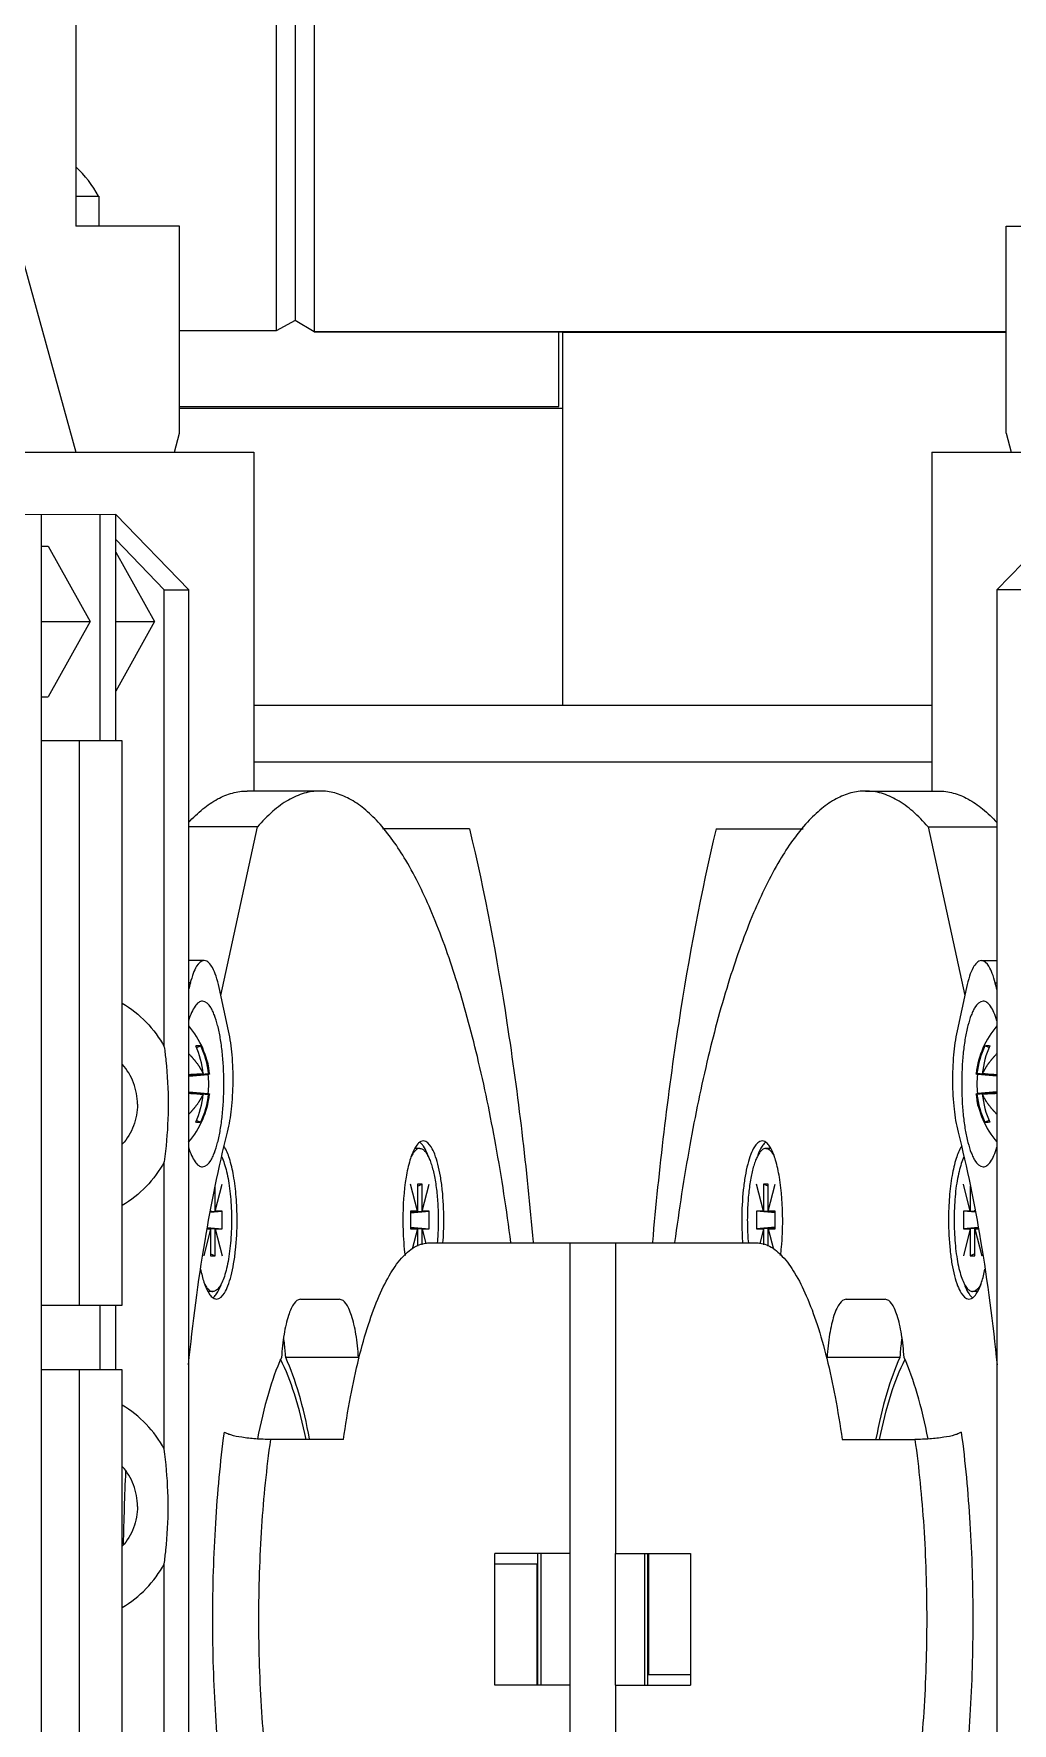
# Model space of a CAD drawing. Header units: millimetres. Extents: x 0 to 841, y 0 to 594.
# Drawn here: x 723.44 to 736.43, y 230.68 to 253.11 of the extents above; entities that cross this region are included whole.
import ezdxf

# ---------------------------------------------------------------- set-up
doc = ezdxf.new("R2010")
doc.units = ezdxf.units.MM
doc.header["$LTSCALE"] = 46.255
doc.layers.get('0').update_dxf_attribs({"linetype": 'CONTINUOUS'})
doc.layers.add('AXIS', color=7, linetype='CONTINUOUS')
doc.layers.add('COSMETIC', color=7, linetype='CONTINUOUS')

msp = doc.modelspace()

# ---------------------------------------------------------------- linework, layer by layer
at = {"color": 7, "linetype": 'CONTINUOUS'}
for p, q in [((726.659, 258.555), (726.659, 249.165)), ((726.912, 258.555), (726.912, 249.305)), ((727.162, 258.555), (727.162, 249.155)), ((723.996, 257.555), (723.996, 250.555)), ((722.894, 251.555), (723.996, 247.555)), ((723.996, 250.955), (724.301, 250.955)), ((724.301, 250.955), (724.301, 250.555)), ((725.375, 250.555), (723.996, 250.555)), ((725.375, 247.805), (725.375, 250.555)), ((736.349, 250.555), (737.727, 250.555)), ((736.349, 247.805), (736.349, 250.555)), ((726.912, 249.305), (726.659, 249.165)), ((727.162, 249.155), (726.912, 249.305)), ((726.659, 249.165), (725.375, 249.165)), ((736.349, 249.155), (727.162, 249.155)), ((730.412, 248.16), (730.412, 249.155)), ((730.462, 244.19), (730.462, 249.155)), ((736.349, 249.142), (730.462, 249.142)), ((725.375, 248.16), (730.412, 248.16)), ((730.462, 248.135), (725.375, 248.135)), ((725.306, 247.555), (725.375, 247.805)), ((736.349, 247.805), (736.418, 247.555)), ((719.61, 247.555), (726.362, 247.555)), ((726.362, 247.555), (726.362, 243.055)), ((735.362, 247.555), (740.701, 247.555)), ((735.362, 247.555), (735.362, 243.055)), ((724.527, 246.725), (708.944, 246.724)), ((723.543, 225.725), (723.543, 246.725)), ((724.319, 243.725), (724.319, 246.725)), ((724.527, 243.725), (724.527, 246.725)), ((724.53, 246.725), (725.496, 245.725)), ((736.228, 245.725), (737.193, 246.725)), ((725.172, 245.725), (724.527, 246.394)), ((723.543, 246.305), (723.629, 246.305)), ((723.629, 246.305), (724.187, 245.305)), ((724.527, 246.229), (725.042, 245.305)), ((725.172, 245.725), (725.496, 245.725)), ((725.496, 226.725), (725.496, 245.725)), ((736.551, 245.725), (736.228, 245.725)), ((736.228, 245.725), (736.228, 226.725)), ((723.543, 245.305), (724.187, 245.305)), ((724.187, 245.305), (723.629, 244.305)), ((724.527, 245.305), (725.042, 245.305)), ((725.042, 245.305), (724.527, 244.381)), ((723.543, 244.305), (723.629, 244.305)), ((735.362, 244.19), (726.362, 244.19)), ((723.543, 243.725), (724.609, 243.725)), ((724.04, 243.725), (724.04, 236.225)), ((724.609, 243.725), (724.609, 236.225)), ((735.362, 243.44), (726.362, 243.44)), ((727.239, 243.055), (726.274, 243.055)), ((734.484, 243.055), (735.45, 243.055)), ((726.41, 242.578), (725.496, 242.578)), ((725.924, 240.338), (726.41, 242.578)), ((729.224, 242.555), (728.069, 242.555)), ((732.499, 242.555), (733.654, 242.555)), ((735.313, 242.578), (736.228, 242.578)), ((735.313, 242.578), (735.8, 240.338)), ((725.702, 240.804), (725.496, 240.804)), ((736.022, 240.804), (736.228, 240.804)), ((725.518, 240.508), (725.496, 240.508)), ((736.205, 240.508), (736.228, 240.508)), ((726.025, 239.869), (725.9, 240.447)), ((735.823, 240.447), (735.698, 239.869)), ((725.6, 239.65), (725.656, 239.672)), ((736.124, 239.65), (736.067, 239.672)), ((725.496, 239.282), (725.69, 239.302)), ((725.496, 239.276), (725.761, 239.302)), ((725.496, 239.268), (725.755, 239.291)), ((736.228, 239.276), (735.962, 239.302)), ((736.228, 239.268), (735.969, 239.291)), ((736.228, 239.282), (736.033, 239.302)), ((725.496, 239.061), (725.755, 239.038)), ((725.496, 239.053), (725.761, 239.027)), ((725.496, 239.047), (725.69, 239.027)), ((736.228, 239.053), (735.962, 239.027)), ((736.228, 239.061), (735.969, 239.038)), ((736.228, 239.047), (736.033, 239.027)), ((725.6, 238.679), (725.656, 238.657)), ((736.124, 238.679), (736.067, 238.657)), ((728.564, 238.308), (728.5, 238.308)), ((733.223, 238.308), (733.16, 238.308)), ((728.594, 237.833), (728.533, 237.833)), ((728.533, 237.833), (728.533, 237.477)), ((728.533, 237.809), (728.594, 237.833)), ((728.594, 237.477), (728.594, 237.833)), ((733.19, 237.833), (733.129, 237.833)), ((733.19, 237.809), (733.129, 237.833)), ((733.129, 237.833), (733.129, 237.477)), ((733.19, 237.477), (733.19, 237.833)), ((725.849, 237.477), (725.849, 237.807)), ((735.874, 237.807), (735.874, 237.477)), ((725.782, 237.462), (725.941, 237.477)), ((725.784, 237.471), (725.849, 237.477)), ((725.788, 237.477), (725.785, 237.477)), ((725.788, 237.491), (725.788, 237.477)), ((725.941, 237.477), (725.849, 237.477)), ((725.941, 237.24), (725.941, 237.477)), ((728.441, 237.467), (728.533, 237.477)), ((728.441, 237.462), (728.594, 237.477)), ((728.441, 237.454), (728.687, 237.477)), ((728.533, 237.477), (728.441, 237.477)), ((728.441, 237.477), (728.441, 237.24)), ((728.687, 237.477), (728.594, 237.477)), ((728.687, 237.24), (728.687, 237.477)), ((733.129, 237.477), (733.037, 237.477)), ((733.283, 237.454), (733.037, 237.477)), ((733.037, 237.477), (733.037, 237.24)), ((733.283, 237.462), (733.129, 237.477)), ((733.283, 237.477), (733.19, 237.477)), ((733.283, 237.467), (733.19, 237.477)), ((733.283, 237.24), (733.283, 237.477)), ((735.874, 237.477), (735.782, 237.477)), ((735.941, 237.462), (735.782, 237.477)), ((735.782, 237.477), (735.782, 237.24)), ((735.939, 237.471), (735.874, 237.477)), ((735.936, 237.477), (735.936, 237.491)), ((735.938, 237.477), (735.936, 237.477)), ((725.74, 237.24), (725.788, 237.24)), ((725.741, 237.244), (725.788, 237.24)), ((725.742, 237.25), (725.849, 237.24)), ((725.743, 237.258), (725.941, 237.24)), ((725.788, 237.24), (725.788, 236.883)), ((725.849, 237.24), (725.941, 237.24)), ((725.849, 236.883), (725.849, 237.24)), ((728.441, 237.262), (728.687, 237.24)), ((728.441, 237.255), (728.594, 237.24)), ((728.441, 237.249), (728.533, 237.24)), ((728.441, 237.24), (728.533, 237.24)), ((728.533, 237.24), (728.533, 237.009)), ((728.594, 237.24), (728.687, 237.24)), ((728.594, 237.027), (728.594, 237.24)), ((733.283, 237.262), (733.037, 237.24)), ((733.037, 237.24), (733.129, 237.24)), ((733.283, 237.255), (733.129, 237.24)), ((733.129, 237.24), (733.129, 237.027)), ((733.283, 237.249), (733.19, 237.24)), ((733.19, 237.24), (733.283, 237.24)), ((733.19, 237.009), (733.19, 237.24)), ((735.98, 237.258), (735.782, 237.24)), ((735.782, 237.24), (735.874, 237.24)), ((735.981, 237.25), (735.874, 237.24)), ((735.874, 237.24), (735.874, 236.883)), ((735.982, 237.244), (735.936, 237.24)), ((735.936, 237.24), (735.983, 237.24)), ((735.936, 236.883), (735.936, 237.24)), ((730.562, 232.93), (730.562, 237.055)), ((731.161, 237.055), (731.161, 232.93)), ((725.788, 236.908), (725.849, 236.883)), ((725.788, 236.883), (725.849, 236.883)), ((735.936, 236.908), (735.874, 236.883)), ((735.874, 236.883), (735.936, 236.883)), ((725.819, 236.408), (725.755, 236.408)), ((735.969, 236.408), (735.905, 236.408)), ((724.609, 236.225), (723.543, 236.225)), ((724.32, 235.375), (724.32, 236.225)), ((724.527, 235.375), (724.527, 236.225)), ((723.543, 235.375), (724.609, 235.375)), ((724.04, 235.375), (724.04, 229.375)), ((724.609, 235.375), (724.61, 229.375)), ((726.784, 235.534), (726.784, 235.54)), ((734.939, 235.54), (734.939, 235.534)), ((730.562, 232.93), (729.562, 232.93)), ((729.562, 231.18), (729.562, 232.93)), ((730.133, 231.18), (730.133, 232.93)), ((730.172, 232.93), (730.172, 231.18)), ((731.161, 232.93), (732.161, 232.93)), ((731.551, 231.18), (731.551, 232.93)), ((731.59, 232.93), (731.59, 231.18)), ((731.602, 232.93), (731.602, 231.322)), ((732.161, 232.93), (732.161, 231.18)), ((725.172, 226.725), (725.172, 232.793)), ((730.121, 232.788), (729.562, 232.788)), ((730.121, 231.18), (730.121, 232.788)), ((731.602, 231.322), (732.161, 231.322)), ((730.562, 231.18), (729.562, 231.18)), ((730.562, 228.055), (730.562, 231.18)), ((731.161, 231.18), (732.161, 231.18)), ((731.161, 231.18), (731.161, 228.055))]:
    msp.add_line(p, q, dxfattribs=at)
for centre, radius, start, end in [((722.901, 250.172), 1.604, 29.2267, 46.8841), ((743.419, 235.91), 18.482, 165.5943, 165.8847), ((718.304, 235.91), 18.482, 14.1153, 14.4057), ((724.594, 239.165), 1.187, 6.4924, 40.4978), ((737.129, 239.165), 1.187, 139.4255, 173.2715), ((724.448, 239.167), 1.249, 6.1825, 23.8468), ((724.57, 239.165), 1.199, 6.5479, 25.0257), ((737.154, 239.165), 1.199, 154.9743, 173.4521), ((737.272, 239.168), 1.246, 156.1278, 173.8428), ((724.567, 239.165), 1.195, 353.9007, 6.0993), ((737.129, 239.165), 1.187, 173.2714, 173.5076), ((737.157, 239.165), 1.195, 173.9007, 186.0993), ((724.594, 239.165), 1.187, 319.4467, 353.5076), ((724.448, 239.162), 1.249, 336.1532, 353.8175), ((724.57, 239.164), 1.199, 334.9743, 353.4521), ((737.129, 239.165), 1.187, 186.4925, 220.4813), ((737.154, 239.164), 1.199, 186.5479, 205.0257), ((737.278, 239.163), 1.252, 186.2047, 203.8246), ((725.473, 234.495), 2.504, 24.0793, 24.5279), ((736.251, 234.495), 2.504, 155.4721, 155.9207), ((769.872, 232.079), 45.256, 177.5401, 178.7685)]:
    msp.add_arc(centre, radius, start, end, dxfattribs=at)
for points, knots in [([(725.495, 242.636), (725.554, 242.701), (725.674, 242.817), (725.87, 242.953), (726.07, 243.036), (726.207, 243.055), (726.273, 243.055)], [0, 0, 0, 0, 0.291062, 0.548901, 0.781392, 1, 1, 1, 1]), ([(727.239, 243.055), (727.169, 243.055), (727.021, 243.033), (726.808, 242.938), (726.599, 242.783), (726.473, 242.652), (726.41, 242.578)], [0, 0, 0, 0, 0.215387, 0.446253, 0.705064, 1, 1, 1, 1]), ([(729.775, 237.059), (729.718, 237.491), (729.591, 238.319), (729.35, 239.489), (729.071, 240.521), (728.759, 241.396), (728.421, 242.1), (728.103, 242.561), (727.834, 242.822), (727.639, 242.955), (727.441, 243.036), (727.305, 243.055), (727.239, 243.055)], [0, 0, 0, 0, 0.192016, 0.368073, 0.525418, 0.661883, 0.776121, 0.868095, 0.906426, 0.940412, 0.971107, 1, 1, 1, 1]), ([(734.484, 243.055), (734.418, 243.055), (734.282, 243.036), (734.084, 242.955), (733.89, 242.822), (733.62, 242.561), (733.302, 242.1), (732.964, 241.396), (732.652, 240.521), (732.374, 239.489), (732.133, 238.319), (732.006, 237.491), (731.948, 237.059)], [0, 0, 0, 0, 0.028893, 0.059588, 0.093574, 0.131904, 0.223879, 0.338117, 0.474581, 0.631927, 0.807984, 1, 1, 1, 1]), ([(735.313, 242.578), (735.251, 242.652), (735.124, 242.783), (734.916, 242.938), (734.702, 243.033), (734.555, 243.055), (734.484, 243.055)], [0, 0, 0, 0, 0.294936, 0.553747, 0.784613, 1, 1, 1, 1]), ([(735.45, 243.055), (735.516, 243.055), (735.653, 243.036), (735.854, 242.953), (736.049, 242.817), (736.169, 242.701), (736.228, 242.636)], [0, 0, 0, 0, 0.218608, 0.451099, 0.708938, 1, 1, 1, 1]), ([(729.224, 242.555), (729.427, 241.704), (729.769, 239.88), (729.984, 238.038), (730.07, 237.063)], [0, 0, 0, 0, 0.4718, 1, 1, 1, 1]), ([(732.499, 242.555), (732.296, 241.704), (731.955, 239.88), (731.739, 238.038), (731.653, 237.063)], [0, 0, 0, 0, 0.4718, 1, 1, 1, 1]), ([(725.702, 240.804), (725.66, 240.804), (725.598, 240.733), (725.552, 240.627), (725.529, 240.551), (725.518, 240.508)], [0, 0, 0, 0, 0.348498, 0.635489, 1, 1, 1, 1]), ([(725.9, 240.447), (725.889, 240.497), (725.864, 240.589), (725.816, 240.714), (725.75, 240.804), (725.702, 240.804)], [0, 0, 0, 0, 0.368888, 0.659318, 1, 1, 1, 1]), ([(736.022, 240.804), (735.974, 240.804), (735.907, 240.714), (735.859, 240.589), (735.834, 240.497), (735.823, 240.447)], [0, 0, 0, 0, 0.340682, 0.631112, 1, 1, 1, 1]), ([(736.205, 240.508), (736.194, 240.551), (736.171, 240.627), (736.125, 240.733), (736.063, 240.804), (736.022, 240.804)], [0, 0, 0, 0, 0.364511, 0.651502, 1, 1, 1, 1]), ([(726.012, 238.527), (726.037, 238.627), (726.072, 238.847), (726.091, 239.19), (726.079, 239.538), (726.048, 239.765), (726.025, 239.869)], [0, 0, 0, 0, 0.228432, 0.493194, 0.761507, 1, 1, 1, 1]), ([(735.698, 239.869), (735.675, 239.765), (735.645, 239.538), (735.632, 239.19), (735.651, 238.847), (735.686, 238.627), (735.711, 238.527)], [0, 0, 0, 0, 0.238493, 0.506806, 0.771568, 1, 1, 1, 1]), ([(725.59, 239.672), (725.594, 239.673), (725.607, 239.674), (725.62, 239.675), (725.629, 239.675)], [0, 0, 0, 0, 0.279682, 1, 1, 1, 1]), ([(725.629, 239.675), (725.632, 239.675), (725.641, 239.675), (725.65, 239.674), (725.656, 239.672)], [0, 0, 0, 0, 0.292051, 1, 1, 1, 1]), ([(736.067, 239.672), (736.069, 239.673), (736.078, 239.674), (736.087, 239.675), (736.094, 239.675)], [0, 0, 0, 0, 0.209013, 1, 1, 1, 1]), ([(736.094, 239.675), (736.097, 239.675), (736.11, 239.675), (736.123, 239.673), (736.133, 239.672)], [0, 0, 0, 0, 0.220393, 1, 1, 1, 1]), ([(725.496, 239.292), (725.533, 239.294), (725.597, 239.298), (725.662, 239.301), (725.69, 239.302)], [0, 0, 0, 0, 0.567361, 1, 1, 1, 1]), ([(725.774, 239.299), (725.774, 239.298), (725.772, 239.297), (725.768, 239.295), (725.762, 239.293), (725.758, 239.292), (725.755, 239.291)], [0, 0, 0, 0, 0.088234, 0.277495, 0.580765, 1, 1, 1, 1]), ([(725.761, 239.302), (725.764, 239.302), (725.768, 239.301), (725.772, 239.3), (725.774, 239.299), (725.774, 239.299)], [0, 0, 0, 0, 0.708761, 0.90016, 1, 1, 1, 1]), ([(735.95, 239.299), (735.95, 239.299), (735.951, 239.3), (735.955, 239.301), (735.959, 239.302), (735.962, 239.302)], [0, 0, 0, 0, 0.099822, 0.291208, 1, 1, 1, 1]), ([(735.969, 239.291), (735.966, 239.292), (735.961, 239.293), (735.955, 239.295), (735.951, 239.297), (735.95, 239.298), (735.95, 239.299)], [0, 0, 0, 0, 0.419212, 0.722476, 0.911748, 1, 1, 1, 1]), ([(736.033, 239.302), (736.046, 239.301), (736.111, 239.299), (736.176, 239.295), (736.227, 239.292)], [0, 0, 0, 0, 0.198715, 1, 1, 1, 1]), ([(725.69, 239.027), (725.662, 239.028), (725.597, 239.031), (725.533, 239.035), (725.496, 239.037)], [0, 0, 0, 0, 0.432639, 1, 1, 1, 1]), ([(725.755, 239.038), (725.758, 239.037), (725.762, 239.036), (725.768, 239.034), (725.772, 239.032), (725.774, 239.031), (725.774, 239.03)], [0, 0, 0, 0, 0.419225, 0.722493, 0.911759, 1, 1, 1, 1]), ([(725.774, 239.03), (725.774, 239.03), (725.772, 239.029), (725.768, 239.028), (725.764, 239.027), (725.761, 239.027)], [0, 0, 0, 0, 0.099833, 0.291227, 1, 1, 1, 1]), ([(735.95, 239.03), (735.95, 239.031), (735.951, 239.032), (735.955, 239.034), (735.961, 239.036), (735.966, 239.037), (735.969, 239.038)], [0, 0, 0, 0, 0.088252, 0.277525, 0.580789, 1, 1, 1, 1]), ([(735.962, 239.027), (735.959, 239.027), (735.955, 239.028), (735.951, 239.029), (735.95, 239.03), (735.95, 239.03)], [0, 0, 0, 0, 0.708792, 0.900178, 1, 1, 1, 1]), ([(736.227, 239.037), (736.208, 239.036), (736.143, 239.032), (736.079, 239.029), (736.033, 239.027)], [0, 0, 0, 0, 0.299703, 1, 1, 1, 1]), ([(725.494, 235.434), (725.55, 235.985), (725.685, 237.023), (725.891, 238.05), (726.012, 238.527)], [0, 0, 0, 0, 0.52951, 1, 1, 1, 1]), ([(725.629, 238.654), (725.627, 238.654), (725.614, 238.654), (725.601, 238.656), (725.59, 238.657)], [0, 0, 0, 0, 0.220393, 1, 1, 1, 1]), ([(725.656, 238.657), (725.654, 238.656), (725.646, 238.655), (725.637, 238.654), (725.629, 238.654)], [0, 0, 0, 0, 0.209013, 1, 1, 1, 1]), ([(735.711, 238.527), (735.832, 238.05), (736.039, 237.023), (736.174, 235.985), (736.23, 235.434)], [0, 0, 0, 0, 0.47049, 1, 1, 1, 1]), ([(736.094, 238.654), (736.091, 238.654), (736.082, 238.654), (736.073, 238.655), (736.067, 238.657)], [0, 0, 0, 0, 0.292051, 1, 1, 1, 1]), ([(736.133, 238.657), (736.129, 238.656), (736.116, 238.655), (736.103, 238.654), (736.094, 238.654)], [0, 0, 0, 0, 0.279682, 1, 1, 1, 1]), ([(728.564, 238.308), (728.554, 238.308), (728.532, 238.303), (728.503, 238.281), (728.475, 238.246), (728.459, 238.218), (728.451, 238.203)], [0, 0, 0, 0, 0.185631, 0.403066, 0.671722, 1, 1, 1, 1]), ([(728.612, 238.34), (728.608, 238.346), (728.594, 238.364), (728.578, 238.382), (728.564, 238.391)], [0, 0, 0, 0, 0.281736, 1, 1, 1, 1]), ([(728.564, 238.308), (728.574, 238.308), (728.595, 238.303), (728.625, 238.281), (728.652, 238.247), (728.678, 238.201), (728.703, 238.144), (728.726, 238.075), (728.746, 237.997), (728.771, 237.877), (728.795, 237.71), (728.809, 237.497), (728.811, 237.276), (728.803, 237.128), (728.797, 237.055)], [0, 0, 0, 0, 0.022494, 0.048811, 0.081293, 0.120962, 0.168067, 0.222426, 0.283586, 0.350906, 0.500753, 0.664578, 0.833935, 1, 1, 1, 1]), ([(728.677, 238.203), (728.672, 238.217), (728.654, 238.264), (728.632, 238.31), (728.612, 238.34)], [0, 0, 0, 0, 0.285766, 1, 1, 1, 1]), ([(733.16, 238.308), (733.15, 238.308), (733.128, 238.303), (733.099, 238.281), (733.071, 238.247), (733.045, 238.201), (733.02, 238.144), (732.997, 238.075), (732.977, 237.997), (732.952, 237.877), (732.929, 237.71), (732.914, 237.497), (732.912, 237.276), (732.92, 237.128), (732.927, 237.055)], [0, 0, 0, 0, 0.022494, 0.048811, 0.081293, 0.120962, 0.168067, 0.222426, 0.283586, 0.350906, 0.500753, 0.664578, 0.833935, 1, 1, 1, 1]), ([(733.112, 238.34), (733.105, 238.331), (733.079, 238.288), (733.06, 238.241), (733.047, 238.203)], [0, 0, 0, 0, 0.214616, 1, 1, 1, 1]), ([(733.159, 238.391), (733.155, 238.388), (733.137, 238.374), (733.122, 238.355), (733.112, 238.34)], [0, 0, 0, 0, 0.220738, 1, 1, 1, 1]), ([(733.16, 238.308), (733.17, 238.308), (733.191, 238.303), (733.221, 238.281), (733.248, 238.246), (733.264, 238.218), (733.272, 238.203)], [0, 0, 0, 0, 0.185631, 0.403066, 0.671722, 1, 1, 1, 1]), ([(725.935, 238.196), (725.948, 238.168), (725.972, 238.105), (726.002, 237.999), (726.026, 237.876), (726.045, 237.739), (726.058, 237.592), (726.065, 237.438), (726.065, 237.282), (726.058, 237.129), (726.045, 236.981), (726.027, 236.844), (726.002, 236.721), (725.973, 236.614), (725.94, 236.528), (725.908, 236.471), (725.881, 236.438), (725.86, 236.421), (725.84, 236.411), (725.825, 236.408), (725.819, 236.408)], [0, 0, 0, 0, 0.049086, 0.107863, 0.175184, 0.249508, 0.329026, 0.411743, 0.495559, 0.578335, 0.657966, 0.732457, 0.799989, 0.859016, 0.908375, 0.947504, 0.963375, 0.977055, 0.989017, 1, 1, 1, 1]), ([(735.789, 238.196), (735.775, 238.168), (735.751, 238.105), (735.722, 237.999), (735.697, 237.876), (735.678, 237.739), (735.665, 237.592), (735.659, 237.438), (735.659, 237.282), (735.665, 237.129), (735.678, 236.981), (735.697, 236.844), (735.721, 236.721), (735.75, 236.614), (735.783, 236.528), (735.815, 236.471), (735.843, 236.438), (735.863, 236.421), (735.883, 236.411), (735.898, 236.408), (735.905, 236.408)], [0, 0, 0, 0, 0.049086, 0.107863, 0.175184, 0.249508, 0.329026, 0.411743, 0.495559, 0.578335, 0.657966, 0.732457, 0.799989, 0.859016, 0.908375, 0.947504, 0.963375, 0.977055, 0.989017, 1, 1, 1, 1]), ([(725.706, 236.514), (725.714, 236.498), (725.73, 236.47), (725.757, 236.436), (725.787, 236.414), (725.809, 236.408), (725.819, 236.408)], [0, 0, 0, 0, 0.328278, 0.596934, 0.814369, 1, 1, 1, 1]), ([(725.867, 236.377), (725.873, 236.385), (725.899, 236.429), (725.918, 236.476), (725.932, 236.513)], [0, 0, 0, 0, 0.214616, 1, 1, 1, 1]), ([(735.792, 236.513), (735.797, 236.5), (735.814, 236.452), (735.836, 236.406), (735.857, 236.377)], [0, 0, 0, 0, 0.285766, 1, 1, 1, 1]), ([(736.017, 236.514), (736.01, 236.498), (735.994, 236.47), (735.966, 236.436), (735.937, 236.414), (735.915, 236.408), (735.905, 236.408)], [0, 0, 0, 0, 0.328278, 0.596934, 0.814369, 1, 1, 1, 1]), ([(725.819, 236.325), (725.823, 236.328), (725.841, 236.343), (725.856, 236.361), (725.867, 236.377)], [0, 0, 0, 0, 0.220738, 1, 1, 1, 1]), ([(735.857, 236.377), (735.86, 236.371), (735.874, 236.352), (735.891, 236.335), (735.905, 236.325)], [0, 0, 0, 0, 0.281736, 1, 1, 1, 1]), ([(726.784, 235.54), (726.783, 235.562), (726.776, 235.648), (726.767, 235.734), (726.758, 235.798)], [0, 0, 0, 0, 0.258699, 1, 1, 1, 1]), ([(734.966, 235.798), (734.963, 235.777), (734.951, 235.691), (734.943, 235.605), (734.939, 235.54)], [0, 0, 0, 0, 0.240025, 1, 1, 1, 1]), ([(726.729, 235.534), (726.658, 235.38), (726.535, 235.022), (726.45, 234.655), (726.41, 234.451)], [0, 0, 0, 0, 0.449713, 1, 1, 1, 1]), ([(727.055, 234.445), (727.013, 234.649), (726.924, 235.012), (726.791, 235.363), (726.714, 235.509)], [0, 0, 0, 0, 0.558031, 1, 1, 1, 1]), ([(727.102, 234.452), (727.063, 234.656), (726.978, 235.023), (726.855, 235.38), (726.784, 235.534)], [0, 0, 0, 0, 0.550252, 1, 1, 1, 1]), ([(734.939, 235.534), (734.869, 235.38), (734.745, 235.023), (734.66, 234.656), (734.621, 234.452)], [0, 0, 0, 0, 0.449748, 1, 1, 1, 1]), ([(734.669, 234.445), (734.71, 234.649), (734.8, 235.012), (734.933, 235.363), (735.009, 235.509)], [0, 0, 0, 0, 0.558031, 1, 1, 1, 1]), ([(735.313, 234.451), (735.273, 234.655), (735.188, 235.022), (735.065, 235.38), (734.995, 235.534)], [0, 0, 0, 0, 0.550288, 1, 1, 1, 1])]:
    msp.add_open_spline(points, degree=3, knots=knots, dxfattribs=at)
at = {"layer": 'AXIS', "color": 7, "linetype": 'CONTINUOUS'}
for p, q in [((727.162, 249.155), (736.349, 249.155)), ((725.172, 239.657), (725.172, 245.725)), ((725.172, 234.317), (725.172, 238.133)), ((728.688, 237.055), (733.035, 237.055)), ((726.981, 236.305), (727.498, 236.305)), ((734.225, 236.305), (734.743, 236.305)), ((727.75, 235.534), (726.784, 235.534)), ((734.939, 235.534), (733.973, 235.534)), ((727.551, 234.444), (726.586, 234.444)), ((734.172, 234.444), (735.138, 234.444)), ((730.561, 231.18), (730.561, 232.93)), ((731.161, 231.18), (731.161, 232.93))]:
    msp.add_line(p, q, dxfattribs=at)
msp.add_arc((725.011, 237.354), 3.873, 355.5444, 0.0582, dxfattribs=at)
for points, knots in [([(724.614, 240.239), (724.73, 240.17), (724.945, 239.999), (725.107, 239.776), (725.172, 239.657)], [0, 0, 0, 0, 0.497671, 1, 1, 1, 1]), ([(725.679, 240.265), (725.661, 240.265), (725.621, 240.248), (725.574, 240.192), (725.53, 240.109), (725.506, 240.042), (725.495, 240.004)], [0, 0, 0, 0, 0.157168, 0.365471, 0.645553, 1, 1, 1, 1]), ([(725.679, 238.065), (725.725, 238.065), (725.777, 238.124), (725.815, 238.196), (725.849, 238.275), (725.885, 238.395), (725.919, 238.56), (725.944, 238.748), (725.96, 238.952), (725.965, 239.165), (725.96, 239.377), (725.944, 239.581), (725.919, 239.769), (725.885, 239.934), (725.849, 240.054), (725.815, 240.133), (725.777, 240.205), (725.725, 240.265), (725.679, 240.265)], [0, 0, 0, 0, 0.058326, 0.080658, 0.106316, 0.167201, 0.239533, 0.321024, 0.408882, 0.5, 0.591118, 0.678976, 0.760467, 0.832799, 0.893684, 0.919342, 0.941674, 1, 1, 1, 1]), ([(736.045, 240.265), (735.999, 240.265), (735.947, 240.205), (735.909, 240.133), (735.875, 240.054), (735.839, 239.934), (735.804, 239.769), (735.779, 239.581), (735.763, 239.377), (735.758, 239.165), (735.763, 238.952), (735.779, 238.748), (735.804, 238.56), (735.839, 238.395), (735.875, 238.275), (735.909, 238.196), (735.947, 238.124), (735.999, 238.065), (736.045, 238.065)], [0, 0, 0, 0, 0.058326, 0.080658, 0.106316, 0.167201, 0.239533, 0.321024, 0.408882, 0.5, 0.591118, 0.678976, 0.760467, 0.832799, 0.893684, 0.919342, 0.941674, 1, 1, 1, 1]), ([(736.228, 240.004), (736.217, 240.042), (736.193, 240.109), (736.15, 240.192), (736.102, 240.248), (736.062, 240.265), (736.045, 240.265)], [0, 0, 0, 0, 0.354447, 0.634529, 0.842832, 1, 1, 1, 1]), ([(725.172, 239.657), (725.18, 239.596), (725.209, 239.343), (725.224, 239.089), (725.224, 238.895)], [0, 0, 0, 0, 0.239103, 1, 1, 1, 1]), ([(724.817, 238.895), (724.817, 238.992), (724.782, 239.186), (724.679, 239.355), (724.614, 239.426)], [0, 0, 0, 0, 0.502191, 1, 1, 1, 1]), ([(724.817, 238.895), (724.817, 238.798), (724.782, 238.604), (724.679, 238.435), (724.614, 238.364)], [0, 0, 0, 0, 0.502191, 1, 1, 1, 1]), ([(725.224, 238.895), (725.224, 238.829), (725.219, 238.574), (725.196, 238.32), (725.172, 238.133)], [0, 0, 0, 0, 0.259288, 1, 1, 1, 1]), ([(725.495, 238.325), (725.506, 238.287), (725.53, 238.22), (725.574, 238.137), (725.621, 238.081), (725.661, 238.065), (725.679, 238.065)], [0, 0, 0, 0, 0.354447, 0.634529, 0.842832, 1, 1, 1, 1]), ([(726.139, 237.358), (726.139, 237.461), (726.131, 237.659), (726.099, 237.933), (726.048, 238.158), (725.998, 238.286), (725.967, 238.334)], [0, 0, 0, 0, 0.308958, 0.592512, 0.828268, 1, 1, 1, 1]), ([(728.499, 238.314), (728.471, 238.263), (728.424, 238.135), (728.357, 237.817), (728.34, 237.548), (728.34, 237.358)], [0, 0, 0, 0, 0.178547, 0.415947, 1, 1, 1, 1]), ([(728.579, 238.401), (728.574, 238.398), (728.548, 238.383), (728.529, 238.359), (728.516, 238.34)], [0, 0, 0, 0, 0.212847, 1, 1, 1, 1]), ([(728.884, 237.358), (728.884, 237.492), (728.875, 237.688), (728.841, 237.935), (728.809, 238.093), (728.768, 238.224), (728.72, 238.334), (728.656, 238.408), (728.612, 238.408)], [0, 0, 0, 0, 0.357928, 0.520921, 0.665628, 0.787428, 0.883327, 1, 1, 1, 1]), ([(733.111, 238.408), (733.068, 238.408), (733.003, 238.334), (732.955, 238.224), (732.914, 238.093), (732.882, 237.935), (732.849, 237.688), (732.84, 237.492), (732.84, 237.358)], [0, 0, 0, 0, 0.116673, 0.212572, 0.334372, 0.479079, 0.642072, 1, 1, 1, 1]), ([(733.208, 238.34), (733.203, 238.347), (733.185, 238.371), (733.163, 238.392), (733.144, 238.401)], [0, 0, 0, 0, 0.292708, 1, 1, 1, 1]), ([(733.383, 237.358), (733.383, 237.548), (733.366, 237.817), (733.299, 238.135), (733.253, 238.263), (733.224, 238.314)], [0, 0, 0, 0, 0.584053, 0.821453, 1, 1, 1, 1]), ([(735.756, 238.334), (735.725, 238.286), (735.675, 238.158), (735.625, 237.933), (735.592, 237.659), (735.585, 237.461), (735.585, 237.358)], [0, 0, 0, 0, 0.171732, 0.407488, 0.691042, 1, 1, 1, 1]), ([(736.045, 238.065), (736.062, 238.065), (736.102, 238.081), (736.15, 238.137), (736.193, 238.22), (736.217, 238.287), (736.228, 238.325)], [0, 0, 0, 0, 0.157168, 0.365471, 0.645553, 1, 1, 1, 1]), ([(725.172, 238.133), (725.107, 238.014), (724.945, 237.791), (724.73, 237.62), (724.614, 237.551)], [0, 0, 0, 0, 0.502328, 1, 1, 1, 1]), ([(725.867, 236.308), (725.911, 236.308), (725.975, 236.382), (726.023, 236.492), (726.064, 236.624), (726.096, 236.781), (726.129, 237.029), (726.139, 237.224), (726.139, 237.358)], [0, 0, 0, 0, 0.116673, 0.212572, 0.334372, 0.479079, 0.642072, 1, 1, 1, 1]), ([(728.34, 237.358), (728.34, 237.318), (728.343, 237.16), (728.354, 237.002), (728.369, 236.886)], [0, 0, 0, 0, 0.257947, 1, 1, 1, 1]), ([(732.84, 237.358), (732.84, 237.333), (732.841, 237.231), (732.845, 237.129), (732.851, 237.053)], [0, 0, 0, 0, 0.25286, 1, 1, 1, 1]), ([(733.354, 236.886), (733.359, 236.923), (733.376, 237.08), (733.383, 237.238), (733.383, 237.358)], [0, 0, 0, 0, 0.238762, 1, 1, 1, 1]), ([(735.585, 237.358), (735.585, 237.224), (735.594, 237.029), (735.627, 236.781), (735.66, 236.624), (735.7, 236.492), (735.749, 236.382), (735.813, 236.308), (735.856, 236.308)], [0, 0, 0, 0, 0.357928, 0.520921, 0.665628, 0.787428, 0.883327, 1, 1, 1, 1]), ([(727.551, 234.444), (727.578, 234.633), (727.637, 234.995), (727.746, 235.505), (727.872, 235.955), (728.012, 236.335), (728.163, 236.641), (728.324, 236.868), (728.496, 237.016), (728.629, 237.055), (728.688, 237.055)], [0, 0, 0, 0, 0.192239, 0.368201, 0.525255, 0.661419, 0.775482, 0.867546, 0.940071, 1, 1, 1, 1]), ([(733.035, 237.055), (733.095, 237.055), (733.227, 237.016), (733.399, 236.868), (733.56, 236.641), (733.711, 236.335), (733.851, 235.955), (733.977, 235.505), (734.087, 234.995), (734.145, 234.633), (734.172, 234.444)], [0, 0, 0, 0, 0.059929, 0.132454, 0.224518, 0.338581, 0.474745, 0.631799, 0.807761, 1, 1, 1, 1]), ([(725.654, 236.706), (725.666, 236.647), (725.692, 236.544), (725.731, 236.443), (725.754, 236.403)], [0, 0, 0, 0, 0.563527, 1, 1, 1, 1]), ([(735.969, 236.403), (735.992, 236.443), (736.032, 236.544), (736.057, 236.647), (736.069, 236.706)], [0, 0, 0, 0, 0.436473, 1, 1, 1, 1]), ([(725.77, 236.377), (725.775, 236.369), (725.793, 236.346), (725.815, 236.325), (725.834, 236.316)], [0, 0, 0, 0, 0.292708, 1, 1, 1, 1]), ([(726.981, 236.305), (726.947, 236.305), (726.894, 236.257), (726.852, 236.177), (726.816, 236.083), (726.786, 235.969), (726.75, 235.785), (726.735, 235.637), (726.729, 235.534)], [0, 0, 0, 0, 0.120539, 0.213835, 0.331611, 0.472438, 0.633403, 1, 1, 1, 1]), ([(727.75, 235.534), (727.744, 235.637), (727.729, 235.785), (727.693, 235.969), (727.663, 236.083), (727.627, 236.177), (727.585, 236.257), (727.532, 236.305), (727.498, 236.305)], [0, 0, 0, 0, 0.366597, 0.527562, 0.668389, 0.786165, 0.879461, 1, 1, 1, 1]), ([(734.225, 236.305), (734.191, 236.305), (734.139, 236.257), (734.096, 236.177), (734.06, 236.083), (734.03, 235.969), (733.994, 235.785), (733.979, 235.637), (733.973, 235.534)], [0, 0, 0, 0, 0.120539, 0.213835, 0.331611, 0.472438, 0.633403, 1, 1, 1, 1]), ([(734.995, 235.534), (734.988, 235.637), (734.973, 235.785), (734.938, 235.969), (734.907, 236.083), (734.872, 236.177), (734.829, 236.257), (734.777, 236.305), (734.743, 236.305)], [0, 0, 0, 0, 0.366597, 0.527562, 0.668389, 0.786165, 0.879461, 1, 1, 1, 1]), ([(735.889, 236.316), (735.895, 236.319), (735.92, 236.334), (735.94, 236.357), (735.953, 236.377)], [0, 0, 0, 0, 0.212847, 1, 1, 1, 1]), ([(725.172, 234.317), (725.107, 234.436), (724.945, 234.659), (724.73, 234.83), (724.614, 234.899)], [0, 0, 0, 0, 0.502328, 1, 1, 1, 1]), ([(725.97, 229.569), (725.917, 229.97), (725.841, 230.798), (725.803, 232.055), (725.841, 233.312), (725.917, 234.14), (725.97, 234.541)], [0, 0, 0, 0, 0.243474, 0.5, 0.756526, 1, 1, 1, 1]), ([(726.586, 234.444), (726.519, 234.444), (726.39, 234.449), (726.213, 234.468), (726.085, 234.493), (726.008, 234.519), (725.98, 234.533), (725.97, 234.541)], [0, 0, 0, 0, 0.316475, 0.614411, 0.850968, 0.937323, 1, 1, 1, 1]), ([(726.586, 229.666), (726.532, 230.05), (726.453, 230.845), (726.415, 232.055), (726.453, 233.265), (726.532, 234.06), (726.586, 234.444)], [0, 0, 0, 0, 0.242617, 0.5, 0.757383, 1, 1, 1, 1]), ([(735.754, 234.541), (735.743, 234.533), (735.715, 234.519), (735.639, 234.493), (735.51, 234.468), (735.333, 234.449), (735.204, 234.444), (735.138, 234.444)], [0, 0, 0, 0, 0.062677, 0.149034, 0.385593, 0.683528, 1, 1, 1, 1]), ([(735.138, 234.444), (735.192, 234.06), (735.27, 233.265), (735.308, 232.055), (735.27, 230.845), (735.192, 230.05), (735.138, 229.666)], [0, 0, 0, 0, 0.242617, 0.5, 0.757383, 1, 1, 1, 1]), ([(735.754, 234.541), (735.806, 234.14), (735.883, 233.312), (735.92, 232.055), (735.883, 230.798), (735.806, 229.97), (735.754, 229.569)], [0, 0, 0, 0, 0.243474, 0.5, 0.756526, 1, 1, 1, 1]), ([(725.224, 233.555), (725.224, 233.621), (725.219, 233.876), (725.196, 234.13), (725.172, 234.317)], [0, 0, 0, 0, 0.259288, 1, 1, 1, 1]), ([(724.817, 233.555), (724.817, 233.652), (724.782, 233.846), (724.679, 234.014), (724.615, 234.086)], [0, 0, 0, 0, 0.50219, 1, 1, 1, 1]), ([(724.817, 233.555), (724.817, 233.458), (724.782, 233.264), (724.679, 233.096), (724.615, 233.025)], [0, 0, 0, 0, 0.50219, 1, 1, 1, 1]), ([(725.172, 232.793), (725.18, 232.854), (725.209, 233.107), (725.224, 233.361), (725.224, 233.555)], [0, 0, 0, 0, 0.239103, 1, 1, 1, 1]), ([(724.614, 232.211), (724.73, 232.28), (724.945, 232.451), (725.107, 232.674), (725.172, 232.793)], [0, 0, 0, 0, 0.497672, 1, 1, 1, 1])]:
    msp.add_open_spline(points, degree=3, knots=knots, dxfattribs=at)
for points in [[(728.516, 238.34), (728.51, 238.332), (728.504, 238.323), (728.499, 238.314)], [(728.612, 238.408), (728.601, 238.408), (728.589, 238.405), (728.579, 238.401)], [(733.144, 238.401), (733.134, 238.405), (733.122, 238.408), (733.111, 238.408)], [(733.224, 238.314), (733.219, 238.323), (733.213, 238.332), (733.208, 238.34)], [(725.754, 236.403), (725.759, 236.394), (725.765, 236.385), (725.77, 236.377)], [(725.834, 236.316), (725.844, 236.311), (725.856, 236.308), (725.867, 236.308)], [(735.856, 236.308), (735.868, 236.308), (735.879, 236.311), (735.889, 236.316)], [(735.953, 236.377), (735.959, 236.385), (735.964, 236.394), (735.969, 236.403)]]:
    msp.add_open_spline(points, degree=3, dxfattribs=at)
at = {"layer": 'COSMETIC', "color": 7, "linetype": 'CONTINUOUS'}
for p, q in [((725.743, 239.463), (725.744, 239.46)), ((735.98, 239.462), (735.975, 239.442)), ((735.98, 238.867), (735.975, 238.888)), ((725.849, 237.477), (725.941, 237.833)), ((728.533, 237.477), (728.441, 237.833)), ((728.594, 237.477), (728.687, 237.833)), ((733.129, 237.477), (733.037, 237.833)), ((733.19, 237.477), (733.283, 237.833)), ((735.874, 237.477), (735.782, 237.833)), ((725.788, 237.477), (725.786, 237.483)), ((735.936, 237.477), (735.937, 237.483)), ((725.788, 237.24), (725.696, 236.883)), ((725.849, 237.24), (725.941, 236.883)), ((728.533, 237.24), (728.464, 236.972)), ((728.594, 237.24), (728.645, 237.044)), ((733.129, 237.24), (733.078, 237.044)), ((733.19, 237.24), (733.26, 236.972)), ((735.874, 237.24), (735.782, 236.883)), ((735.936, 237.24), (736.028, 236.883))]:
    msp.add_line(p, q, dxfattribs=at)
for points, knots in [([(725.496, 239.567), (725.501, 239.562), (725.511, 239.552), (725.522, 239.54), (725.53, 239.532), (725.533, 239.529), (725.535, 239.526), (725.538, 239.524), (725.542, 239.519), (725.547, 239.512), (725.554, 239.504), (725.561, 239.496), (725.567, 239.489), (725.571, 239.485), (725.573, 239.482), (725.575, 239.479), (725.578, 239.476), (725.584, 239.468), (725.592, 239.458), (725.599, 239.449), (725.604, 239.443), (725.607, 239.439), (725.61, 239.435), (725.614, 239.429), (725.62, 239.419), (725.627, 239.41), (725.633, 239.401), (725.635, 239.398), (725.637, 239.395), (725.639, 239.392), (725.642, 239.387), (725.646, 239.38), (725.651, 239.372), (725.657, 239.363), (725.661, 239.356), (725.664, 239.351), (725.666, 239.348), (725.667, 239.345), (725.669, 239.341), (725.674, 239.333), (725.681, 239.319), (725.687, 239.308), (725.69, 239.302)], [0, 0, 0, 0, 0.0625, 0.125, 0.140625, 0.15625, 0.164062, 0.171875, 0.1875, 0.21875, 0.25, 0.28125, 0.3125, 0.328125, 0.335938, 0.34375, 0.359375, 0.375, 0.4375, 0.46875, 0.484375, 0.5, 0.515625, 0.53125, 0.5625, 0.625, 0.640625, 0.65625, 0.664062, 0.671875, 0.6875, 0.71875, 0.75, 0.78125, 0.8125, 0.828125, 0.835938, 0.84375, 0.859375, 0.875, 0.9375, 1, 1, 1, 1]), ([(725.744, 239.46), (725.744, 239.459), (725.744, 239.459), (725.744, 239.458), (725.745, 239.457), (725.745, 239.457), (725.745, 239.457), (725.745, 239.456), (725.745, 239.455), (725.745, 239.454), (725.746, 239.452), (725.747, 239.449), (725.747, 239.446), (725.748, 239.442), (725.749, 239.439), (725.749, 239.436), (725.75, 239.435), (725.75, 239.434), (725.75, 239.433), (725.751, 239.43), (725.751, 239.429), (725.751, 239.428)], [0, 0, 0, 0, 0.0625, 0.125, 0.140625, 0.15625, 0.171875, 0.1875, 0.21875, 0.25, 0.3125, 0.375, 0.5, 0.625, 0.75, 0.78125, 0.8125, 0.84375, 0.875, 0.9375, 1, 1, 1, 1]), ([(725.751, 239.428), (725.752, 239.423), (725.753, 239.416), (725.755, 239.406), (725.756, 239.4), (725.756, 239.395), (725.757, 239.392), (725.757, 239.389), (725.757, 239.387), (725.758, 239.385), (725.758, 239.382), (725.758, 239.379), (725.759, 239.374), (725.759, 239.371), (725.759, 239.368), (725.759, 239.366), (725.76, 239.364), (725.76, 239.361), (725.76, 239.357), (725.76, 239.351), (725.761, 239.343), (725.761, 239.337), (725.761, 239.332), (725.761, 239.329), (725.761, 239.327), (725.761, 239.325), (725.761, 239.324), (725.761, 239.322), (725.761, 239.318), (725.761, 239.311), (725.761, 239.305), (725.761, 239.302)], [0, 0, 0, 0, 0.125, 0.1875, 0.25, 0.28125, 0.3125, 0.328125, 0.34375, 0.359375, 0.375, 0.40625, 0.4375, 0.46875, 0.484375, 0.5, 0.515625, 0.53125, 0.5625, 0.625, 0.6875, 0.75, 0.78125, 0.8125, 0.828125, 0.835938, 0.84375, 0.859375, 0.875, 0.9375, 1, 1, 1, 1]), ([(735.975, 239.442), (735.974, 239.436), (735.973, 239.43), (735.971, 239.421), (735.97, 239.416), (735.969, 239.409), (735.968, 239.402), (735.967, 239.396), (735.966, 239.39), (735.966, 239.385), (735.965, 239.379), (735.965, 239.375), (735.964, 239.37), (735.964, 239.365), (735.964, 239.36), (735.963, 239.356), (735.963, 239.354), (735.963, 239.352), (735.963, 239.351), (735.963, 239.348), (735.963, 239.344), (735.963, 239.339), (735.962, 239.334), (735.962, 239.33), (735.962, 239.327), (735.962, 239.324), (735.962, 239.319), (735.962, 239.311), (735.962, 239.305), (735.962, 239.302)], [0, 0, 0, 0, 0.125, 0.15625, 0.1875, 0.25, 0.3125, 0.34375, 0.375, 0.4375, 0.46875, 0.5, 0.53125, 0.5625, 0.625, 0.640625, 0.65625, 0.664062, 0.671875, 0.6875, 0.71875, 0.75, 0.78125, 0.8125, 0.828125, 0.84375, 0.875, 0.9375, 1, 1, 1, 1]), ([(736.227, 239.567), (736.222, 239.562), (736.212, 239.552), (736.201, 239.54), (736.194, 239.532), (736.191, 239.529), (736.188, 239.526), (736.186, 239.524), (736.182, 239.519), (736.176, 239.512), (736.169, 239.504), (736.162, 239.496), (736.156, 239.489), (736.152, 239.485), (736.15, 239.482), (736.148, 239.479), (736.145, 239.476), (736.139, 239.468), (736.131, 239.458), (736.124, 239.449), (736.12, 239.443), (736.116, 239.439), (736.114, 239.435), (736.11, 239.429), (736.103, 239.419), (736.096, 239.41), (736.091, 239.401), (736.088, 239.398), (736.086, 239.395), (736.084, 239.392), (736.081, 239.387), (736.077, 239.38), (736.072, 239.372), (736.067, 239.363), (736.062, 239.356), (736.059, 239.351), (736.058, 239.348), (736.056, 239.345), (736.054, 239.341), (736.05, 239.333), (736.043, 239.319), (736.037, 239.308), (736.033, 239.302)], [0, 0, 0, 0, 0.0625, 0.125, 0.140625, 0.15625, 0.164062, 0.171875, 0.1875, 0.21875, 0.25, 0.28125, 0.3125, 0.328125, 0.335938, 0.34375, 0.359375, 0.375, 0.4375, 0.46875, 0.484375, 0.5, 0.515625, 0.53125, 0.5625, 0.625, 0.640625, 0.65625, 0.664062, 0.671875, 0.6875, 0.71875, 0.75, 0.78125, 0.8125, 0.828125, 0.835938, 0.84375, 0.859375, 0.875, 0.9375, 1, 1, 1, 1]), ([(725.496, 238.762), (725.501, 238.767), (725.511, 238.777), (725.522, 238.789), (725.53, 238.797), (725.533, 238.8), (725.535, 238.803), (725.538, 238.805), (725.542, 238.81), (725.547, 238.817), (725.554, 238.825), (725.561, 238.833), (725.567, 238.84), (725.571, 238.844), (725.573, 238.847), (725.575, 238.85), (725.578, 238.853), (725.584, 238.861), (725.592, 238.871), (725.599, 238.88), (725.604, 238.886), (725.607, 238.89), (725.61, 238.894), (725.614, 238.9), (725.62, 238.91), (725.627, 238.919), (725.633, 238.928), (725.635, 238.931), (725.637, 238.934), (725.639, 238.937), (725.642, 238.942), (725.646, 238.949), (725.651, 238.957), (725.657, 238.966), (725.661, 238.973), (725.664, 238.978), (725.666, 238.981), (725.667, 238.984), (725.669, 238.988), (725.674, 238.996), (725.681, 239.01), (725.687, 239.021), (725.69, 239.027)], [0, 0, 0, 0, 0.0625, 0.125, 0.140625, 0.15625, 0.164062, 0.171875, 0.1875, 0.21875, 0.25, 0.28125, 0.3125, 0.328125, 0.335938, 0.34375, 0.359375, 0.375, 0.4375, 0.46875, 0.484375, 0.5, 0.515625, 0.53125, 0.5625, 0.625, 0.640625, 0.65625, 0.664062, 0.671875, 0.6875, 0.71875, 0.75, 0.78125, 0.8125, 0.828125, 0.835938, 0.84375, 0.859375, 0.875, 0.9375, 1, 1, 1, 1]), ([(725.75, 238.898), (725.751, 238.9), (725.752, 238.905), (725.753, 238.911), (725.753, 238.914), (725.754, 238.916), (725.754, 238.918), (725.754, 238.921), (725.755, 238.924), (725.756, 238.929), (725.756, 238.933), (725.757, 238.936), (725.757, 238.939), (725.757, 238.942), (725.758, 238.945), (725.758, 238.949), (725.758, 238.952), (725.759, 238.955), (725.759, 238.958), (725.759, 238.96), (725.759, 238.962), (725.76, 238.965), (725.76, 238.968), (725.76, 238.973), (725.76, 238.977), (725.761, 238.98), (725.761, 238.983), (725.761, 238.986), (725.761, 238.989), (725.761, 238.993), (725.761, 238.996), (725.761, 238.999), (725.761, 239.002), (725.761, 239.003), (725.761, 239.005), (725.761, 239.006), (725.761, 239.009), (725.761, 239.013), (725.761, 239.019), (725.761, 239.024), (725.761, 239.027)], [0, 0, 0, 0, 0.0625, 0.125, 0.140625, 0.15625, 0.171875, 0.1875, 0.21875, 0.25, 0.28125, 0.3125, 0.328125, 0.34375, 0.375, 0.40625, 0.4375, 0.46875, 0.484375, 0.5, 0.515625, 0.53125, 0.5625, 0.59375, 0.625, 0.65625, 0.671875, 0.6875, 0.71875, 0.75, 0.78125, 0.8125, 0.828125, 0.835938, 0.84375, 0.859375, 0.875, 0.90625, 0.9375, 1, 1, 1, 1]), ([(735.975, 238.888), (735.974, 238.893), (735.973, 238.9), (735.971, 238.909), (735.97, 238.914), (735.969, 238.921), (735.968, 238.928), (735.967, 238.934), (735.966, 238.94), (735.966, 238.945), (735.965, 238.951), (735.964, 238.955), (735.964, 238.959), (735.964, 238.965), (735.963, 238.971), (735.963, 238.977), (735.963, 238.982), (735.963, 238.988), (735.962, 238.994), (735.962, 238.997), (735.962, 239), (735.962, 239.001), (735.962, 239.003), (735.962, 239.005), (735.962, 239.01), (735.962, 239.017), (735.962, 239.024), (735.962, 239.027)], [0, 0, 0, 0, 0.125, 0.15625, 0.1875, 0.25, 0.3125, 0.34375, 0.375, 0.4375, 0.46875, 0.5, 0.53125, 0.5625, 0.625, 0.65625, 0.6875, 0.75, 0.78125, 0.8125, 0.828125, 0.835938, 0.84375, 0.859375, 0.875, 0.9375, 1, 1, 1, 1]), ([(736.227, 238.762), (736.222, 238.767), (736.212, 238.777), (736.201, 238.789), (736.194, 238.797), (736.191, 238.8), (736.188, 238.803), (736.186, 238.805), (736.182, 238.81), (736.176, 238.817), (736.169, 238.825), (736.162, 238.833), (736.156, 238.84), (736.152, 238.844), (736.15, 238.847), (736.148, 238.85), (736.145, 238.853), (736.139, 238.861), (736.131, 238.871), (736.124, 238.88), (736.12, 238.886), (736.116, 238.89), (736.114, 238.894), (736.11, 238.9), (736.103, 238.91), (736.096, 238.919), (736.091, 238.928), (736.088, 238.931), (736.086, 238.934), (736.084, 238.937), (736.081, 238.942), (736.077, 238.949), (736.072, 238.957), (736.067, 238.966), (736.062, 238.973), (736.059, 238.978), (736.058, 238.981), (736.056, 238.984), (736.054, 238.988), (736.05, 238.996), (736.043, 239.01), (736.037, 239.021), (736.033, 239.027)], [0, 0, 0, 0, 0.0625, 0.125, 0.140625, 0.15625, 0.164062, 0.171875, 0.1875, 0.21875, 0.25, 0.28125, 0.3125, 0.328125, 0.335938, 0.34375, 0.359375, 0.375, 0.4375, 0.46875, 0.484375, 0.5, 0.515625, 0.53125, 0.5625, 0.625, 0.640625, 0.65625, 0.664062, 0.671875, 0.6875, 0.71875, 0.75, 0.78125, 0.8125, 0.828125, 0.835938, 0.84375, 0.859375, 0.875, 0.9375, 1, 1, 1, 1]), ([(725.743, 238.867), (725.744, 238.867), (725.744, 238.868), (725.744, 238.869), (725.744, 238.869), (725.744, 238.87), (725.744, 238.87), (725.744, 238.871), (725.745, 238.872), (725.745, 238.873), (725.745, 238.875), (725.746, 238.877), (725.747, 238.882), (725.748, 238.887), (725.749, 238.891), (725.75, 238.894), (725.75, 238.896), (725.75, 238.898)], [0, 0, 0, 0, 0.0625, 0.125, 0.140625, 0.15625, 0.171875, 0.1875, 0.21875, 0.25, 0.3125, 0.375, 0.5, 0.75, 0.8125, 0.875, 1, 1, 1, 1])]:
    msp.add_open_spline(points, degree=3, knots=knots, dxfattribs=at)

doc.saveas('drawing.dxf')
